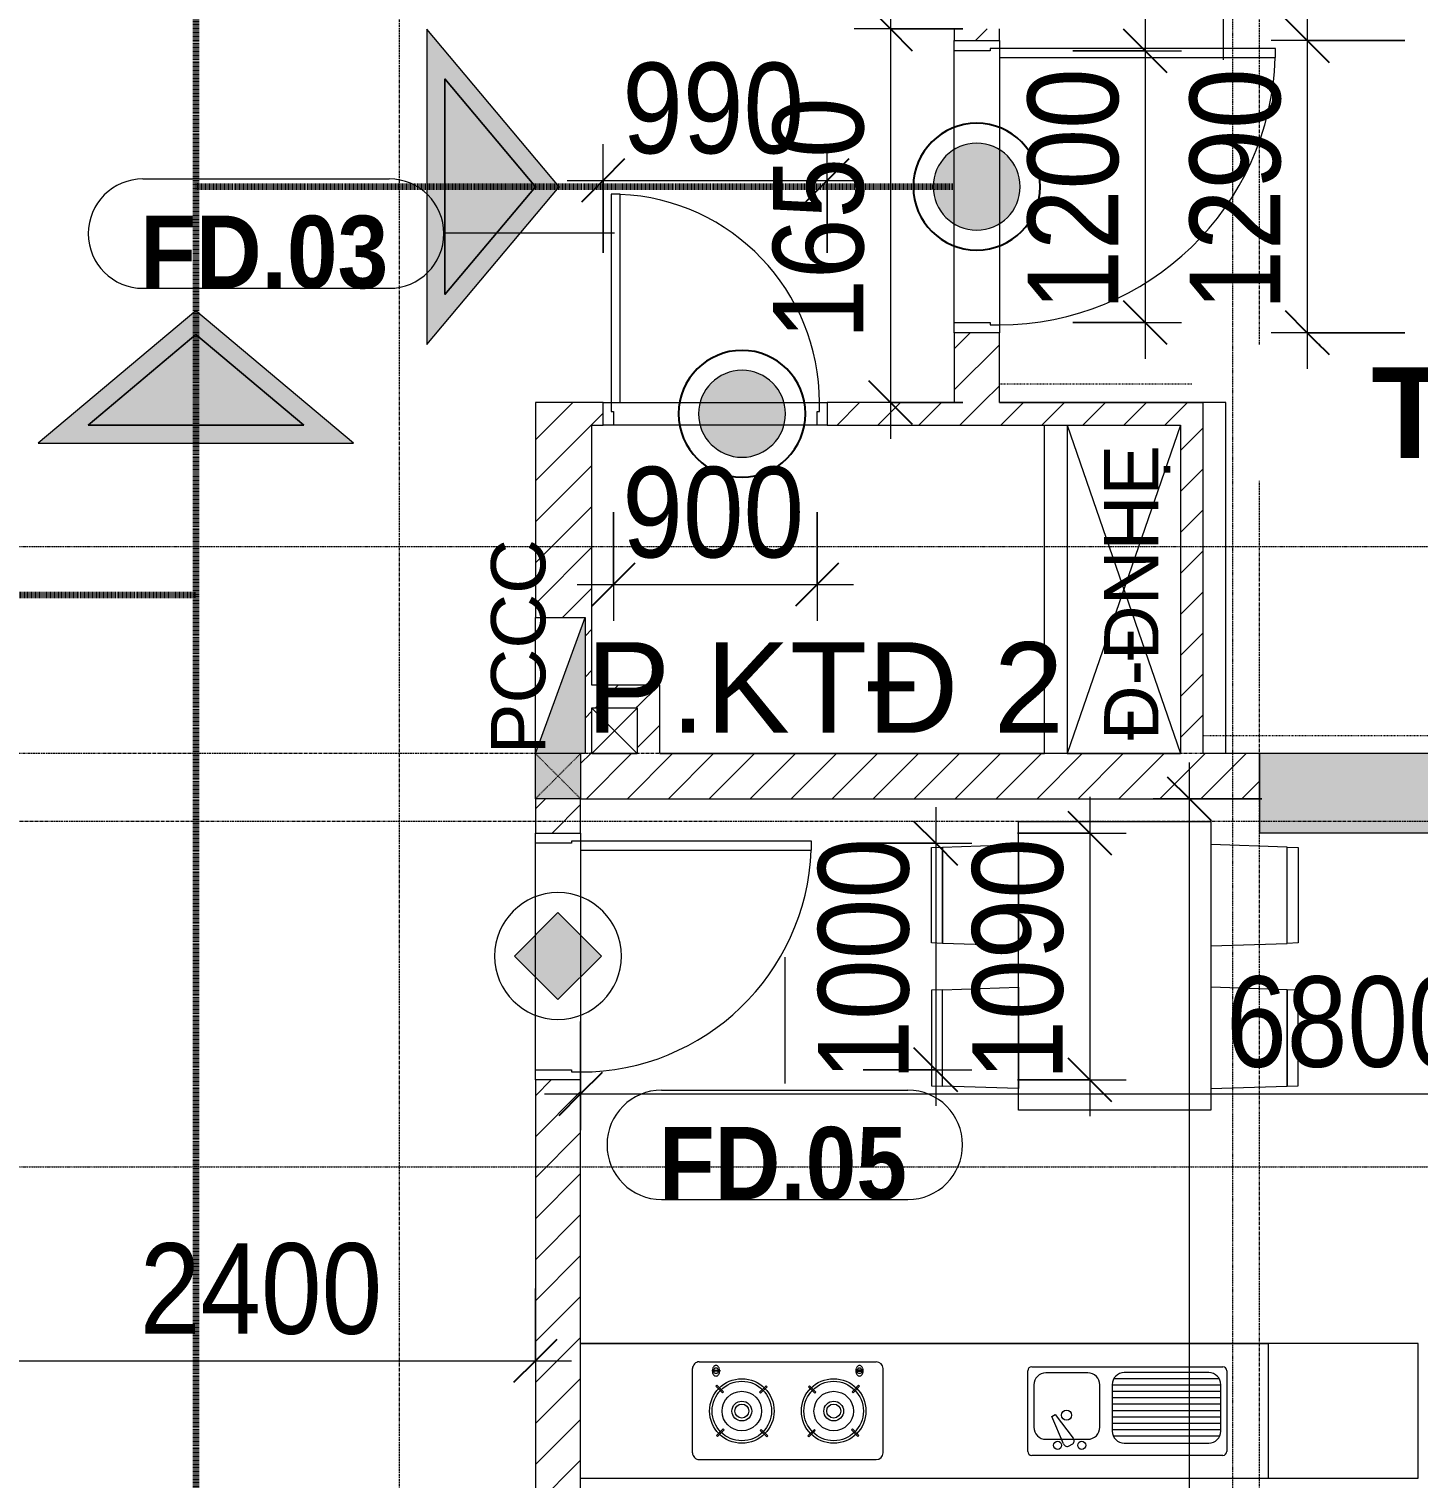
# Model space of a CAD drawing. Header units: millimetres. Extents: x 1591 to 240306, y -15958 to 82755.
# Drawn here: x 127616 to 133754, y 30637 to 37037 of the extents above; entities that cross this region are included whole.
import ezdxf

# ---------------------------------------------------------------- set-up
doc = ezdxf.new("R2010")
doc.units = ezdxf.units.MM
for name, pattern in [('1 NÉT CALL OUT', [6, 3, -3]), ('Dash', [6, 3, -3]), ('Dash 1_8_', [6.35, 3.175, -3.175]), ('Dash Dot 3_16_', [7.9375, 4.7625, -1.5875, 0, -1.5875]), ('Grid Line', [22.225, 12.7, -3.175, 3.175, -3.175])]:
    doc.linetypes.add(name, pattern=pattern)
for name, color, linetype, lineweight in [('0-1', 7, 'Continuous', 5), ('0-2', 250, 'Continuous', 9), ('A-ANNO-DIMS', 211, 'Continuous', 9), ('A-ANNO-DIMS-160', 211, 'Continuous', 9), ('A-ANNO-NOTE', 131, 'Continuous', 9), ('A-ANNO-NOTE-1', 131, 'Continuous', 25), ('A-AREA', 32, 'Dash 1_8_', 9), ('A-AREA-IDEN', 2, 'Continuous', 9), ('A-DETL-1', 90, '1 NÉT CALL OUT', 100), ('A-DETL-GENF', 92, 'Continuous', 9), ('A-DETL-GENF-2', 1, 'Continuous', 9), ('A-DOOR-3', 1, 'Continuous', 9), ('A-DOOR-FRAM-1', 1, 'Continuous', 9), ('A-DOOR-IDEN', 31, 'Continuous', 9), ('A-FLOR', 192, 'Continuous', 9), ('A-FLOR-1', 250, 'Continuous', 9), ('A-FLOR-2', 9, 'Continuous', 9), ('A-WALL', 113, 'Continuous', 9), ('A-WALL-3', 113, 'Continuous', 18), ('A-WALL-PATT-2', 111, 'Continuous', 9), ('E-FIRE', 2, 'Continuous', 9), ('G-ANNO-SYMB-1', 111, 'Dash Dot 3_16_', 18), ('G-ANNO-TEXT-1', 7, 'Continuous', 9), ('I-FURN', 30, 'Continuous', 9), ('I-FURN-1', 254, 'Continuous', 9), ('S-COLS', 52, 'Continuous', 9), ('S-COLS-1', 52, 'Continuous', 5), ('S-COLS-2', 7, 'Continuous', 18), ('S-COLS-5', 52, 'Continuous', 18), ('S-COLS-HDLN', 52, 'Dash', 9), ('S-GRID-1', 1, 'Grid Line', 9)]:
    doc.layers.add(name, color=color, linetype=linetype, lineweight=lineweight)
doc.styles.add('Arial_6', font='arial_0.ttf', dxfattribs={"height": 400})
doc.styles.add('Arial_8', font='arial_0.ttf', dxfattribs={"height": 240})
doc.styles.add('Arial_B_2', font='arialbd_0.ttf', dxfattribs={"height": 400})
doc.styles.add('Arial_B_3', font='arialbd_0.ttf', dxfattribs={"width": 0.9, "height": 320})
doc.styles.add('UTM Avo', font='UTM Avo.ttf', dxfattribs={"width": 0.9, "height": 400})
doc.dimstyles.new('1_Dim_chi_tiet_2_5', dxfattribs={"dimscale": 304.8, "dimtxt": 399.720379, "dimasz": 0.629921, "dimexe": 0.524934, "dimexo": 0.0625, "dimgap": 0.052493, "dimtad": 1, "dimdec": 0, "dimrnd": 5, "dimzin": 0, "dimdsep": 46, "dimtxsty": 'UTM Avo', "dimblk1": 'OBLIQUE', "dimblk2": 'OBLIQUE', "dimsah": 1, "dimcen": 0.09, "dimdle": 0.524934, "dimazin": 0, "dimtfac": 1, "dimtdec": 4, "dimtix": 1, "dimtmove": 0, "dimatfit": 3, "dimfxl": 1.049869, "dimfxlon": 1, "dimtvp": 1, "dimtolj": 1, "dimtzin": 0, "dimarcsym": 2})
doc.dimstyles.new('1_Dim_chi_tiet_2_5_1', dxfattribs={"dimscale": 304.8, "dimtxt": 399.720379, "dimasz": 0.629921, "dimexe": 0.524934, "dimexo": 0.0625, "dimgap": 0.052493, "dimtad": 1, "dimdec": 0, "dimrnd": 5, "dimzin": 0, "dimdsep": 46, "dimtxsty": 'UTM Avo', "dimblk1": 'OBLIQUE', "dimblk2": 'OBLIQUE', "dimsah": 1, "dimcen": 0.09, "dimdle": 0.524934, "dimazin": 0, "dimtfac": 1, "dimtdec": 4, "dimtix": 1, "dimtmove": 0, "dimatfit": 3, "dimfxl": 1.049869, "dimfxlon": 1, "dimtvp": 1, "dimtolj": 1, "dimtzin": 0, "dimarcsym": 2})
pattern_1 = [(45, (11001.35, 0), (-90.50967, 90.50967), [])]

# ---------------------------------------------------------------- blocks, each defined once
blk = doc.blocks.new('NCV_TKTC_KET CAU_rvt-1-TKCS_MB TẦNG 3-4')
at = {"layer": 'S-COLS-1'}
blk.add_hatch(color=256, dxfattribs=at).paths.add_polyline_path([(123352.6, 33486.9), (123352.6, 33836.9), (122052.6, 33836.9), (122052.6, 33486.9), (122207.7, 33486.9)])
at = {"layer": 'A-FLOR-1'}
for p, q in [((120902.6, 35387.4), (121802.6, 35387.4)), ((121902.6, 35387.4), (120902.6, 35387.4)), ((121902.6, 33836.9), (121902.6, 35387.4)), ((121702.6, 33837.4), (121202.6, 33837.4))]:
    blk.add_line(p, q, dxfattribs=at)
at = {"layer": 'S-COLS-2'}
for p, q in [((123352.6, 33836.9), (122052.6, 33836.9)), ((122052.6, 33836.9), (122052.6, 33486.9)), ((122052.6, 33486.9), (123352.6, 33486.9))]:
    blk.add_line(p, q, dxfattribs=at)
blk = doc.blocks.new('HE BEP A1 - HE BEP A 2-V194-TKCS_MB TẦNG 3-4')
at = {"layer": 'I-FURN'}
for p, q in [((0, 594.4), (0, 0)), ((662.4, 0), (662.4, 594.4)), ((662.4, 0), (662.4, 594.4)), ((3175.6, 513.2), (2394, 513.2)), ((844.9, 120.7), (844.9, 476.9)), ((862.4, 494.4), (1706.9, 494.4)), ((1541.1, 452.3), (1528.6, 445.1)), ((1724.4, 476.9), (1724.4, 120.7)), ((2364, 483.2), (2364, 111.2)), ((3205.6, 483.2), (3205.6, 111.2)), ((871.5, 386.8), (871.5, 182.3)), ((876.4, 408.9), (1346.8, 408.9)), ((1298.3, 440.1), (924.9, 440.1)), ((1351.6, 182.3), (1351.6, 386.8)), ((1644.4, 423.2), (1459, 423.2)), ((1602.7, 313.4), (1523.8, 418.4)), ((1566.6, 443.1), (1618.1, 322.3)), ((2474.5, 410.3), (2470.1, 405.9)), ((2470.1, 405.9), (2499.2, 376.7)), ((2503.6, 381.1), (2474.5, 410.3)), ((2692.1, 413), (2663, 383.9)), ((2667.3, 379.5), (2696.5, 408.6)), ((2696.5, 408.6), (2692.1, 413)), ((2873.2, 408.6), (2877.5, 413)), ((2902.3, 379.5), (2873.2, 408.6)), ((2877.5, 413), (2906.7, 383.9)), ((3066, 381.1), (3095.1, 410.3)), ((3099.5, 405.9), (3070.4, 376.7)), ((3095.1, 410.3), (3099.5, 405.9)), ((871.5, 380.9), (1351.6, 380.9)), ((871.5, 352.9), (1351.6, 352.9)), ((871.5, 324.9), (1351.6, 324.9)), ((1405.6, 369.9), (1405.6, 183.2)), ((1618.1, 322.3), (1602.7, 313.4)), ((1697.8, 183.2), (1697.8, 369.9)), ((2499.2, 376.7), (2503.6, 381.1)), ((2663, 383.9), (2667.3, 379.5)), ((2906.7, 383.9), (2902.3, 379.5)), ((3070.4, 376.7), (3066, 381.1)), ((871.5, 296.9), (1351.6, 296.9)), ((871.5, 268.9), (1351.6, 268.9)), ((871.5, 240.9), (1351.6, 240.9)), ((871.5, 212.9), (1351.6, 212.9)), ((2467.4, 188.3), (2496.5, 217.4)), ((2500.9, 213), (2471.8, 183.9)), ((2496.5, 217.4), (2500.9, 213)), ((2660.2, 215.8), (2664.6, 220.2)), ((2689.3, 186.7), (2660.2, 215.8)), ((2664.6, 220.2), (2693.7, 191.1)), ((2905, 220.2), (2875.9, 191.1)), ((2880.3, 186.7), (2909.4, 215.8)), ((2909.4, 215.8), (2905, 220.2)), ((3073.1, 217.4), (3068.7, 213)), ((3068.7, 213), (3097.9, 183.9)), ((3102.3, 188.3), (3073.1, 217.4)), ((871.5, 184.9), (1351.6, 184.9)), ((877.9, 156.9), (1345.2, 156.9)), ((924.9, 128.9), (1298.3, 128.9)), ((1459, 129.9), (1644.4, 129.9)), ((2471.8, 183.9), (2467.4, 188.3)), ((2693.7, 191.1), (2689.3, 186.7)), ((2875.9, 191.1), (2880.3, 186.7)), ((3097.9, 183.9), (3102.3, 188.3)), ((1706.9, 103.2), (862.4, 103.2)), ((3175.6, 81.2), (2394, 81.2)), ((2451.6, 122.3), (2451.6, 118.3)), ((2484.1, 122.3), (2451.6, 122.3)), ((2451.6, 118.3), (2484.1, 118.3)), ((2484.1, 118.3), (2484.1, 122.3)), ((3085.5, 118.3), (3085.5, 122.3)), ((3085.5, 122.3), (3118, 122.3)), ((3118, 118.3), (3085.5, 118.3)), ((3118, 122.3), (3118, 118.3)), ((0, 0), (662.4, 0)), ((3699.9, 0), (662.4, 0))]:
    blk.add_line(p, q, dxfattribs=at)
for centre, radius in [((1485.9, 449.9), 17.8), ((1592.6, 449.9), 17.8), ((2581.9, 298.5), 142.6), ((2581.9, 298.5), 131.3), ((2581.9, 298.5), 87.2), ((2987.7, 298.5), 142.6), ((2987.7, 298.5), 131.3), ((2987.7, 298.5), 87.2), ((1552.8, 316.6), 22.2), ((2581.9, 298.5), 43.6), ((2581.9, 298.5), 30.9), ((2987.7, 298.5), 43.6), ((2987.7, 298.5), 30.9)]:
    blk.add_circle(centre, radius, dxfattribs=at)
for centre, radius, start, end in [((2394, 483.2), 30, 90, 180), ((3175.6, 483.2), 30, 360, 90), ((862.4, 476.9), 17.5, 90, 180), ((1549.9, 436.9), 17.8, 20.53791, 119.9521), ((1706.9, 476.9), 17.5, 0, 90), ((924.9, 386.8), 53.3, 90, 180), ((1298.3, 386.8), 53.3, 360, 90), ((1459, 369.9), 53.3, 90, 180), ((1537.5, 429.7), 17.8, 119.9521, 219.46175), ((1644.4, 369.9), 53.3, 360, 90), ((924.9, 182.3), 53.3, 180, 270), ((1298.3, 182.3), 53.3, 270, 360), ((1459, 183.2), 53.3, 180, 270), ((1644.4, 183.2), 53.3, 270, 360), ((2485.1, 120.7), 33.5, 163.94189, 180), ((2476.6, 123.1), 24.7, 145.20397, 163.94189), ((2467.8, 120.3), 11.6, 9.9102, 170.0898), ((2471.3, 126.9), 18.1, 120.79762, 145.20397), ((2467.9, 132.6), 11.5, 90, 120.79762), ((2467.9, 132.6), 11.5, 59.20238, 90), ((2464.5, 126.9), 18.1, 34.79603, 59.20238), ((2459.1, 123.1), 24.7, 16.05811, 34.79603), ((2450.6, 120.7), 33.5, 0, 16.05811), ((3119, 120.7), 33.5, 163.94189, 180), ((3110.5, 123.1), 24.7, 145.20397, 163.94189), ((3105.2, 126.9), 18.1, 120.79762, 145.20397), ((3101.8, 120.3), 11.6, 9.9102, 170.0898), ((3101.8, 132.6), 11.5, 90, 120.79762), ((3101.8, 132.6), 11.5, 59.20238, 90), ((3098.4, 126.9), 18.1, 34.79603, 59.20238), ((3093, 123.1), 24.7, 16.05811, 34.79603), ((3084.5, 120.7), 33.5, 0, 16.05811), ((862.4, 120.7), 17.5, 180, 270), ((1706.9, 120.7), 17.5, 270, 360), ((2394, 111.2), 30, 180, 270), ((2485.1, 120.7), 33.5, 180, 196.05811), ((2476.6, 118.2), 24.7, 196.05811, 214.79603), ((2467.8, 120.3), 11.6, 189.71775, 350.28225), ((2471.3, 114.5), 18.1, 214.79603, 239.20238), ((2467.9, 108.8), 11.5, 239.20238, 270), ((2467.9, 108.8), 11.5, 270, 300.79762), ((2464.5, 114.5), 18.1, 300.79762, 325.20397), ((2459.1, 118.2), 24.7, 325.20397, 343.94189), ((2450.6, 120.7), 33.5, 343.94189, 0), ((3119, 120.7), 33.5, 180, 196.05811), ((3110.5, 118.2), 24.7, 196.05811, 214.79603), ((3105.2, 114.5), 18.1, 214.79603, 239.20238), ((3101.8, 120.3), 11.6, 189.71775, 350.28225), ((3101.8, 108.8), 11.5, 239.20238, 270), ((3101.8, 108.8), 11.5, 270, 300.79762), ((3098.4, 114.5), 18.1, 300.79762, 325.20397), ((3093, 118.2), 24.7, 325.20397, 343.94189), ((3084.5, 120.7), 33.5, 343.94189, 0), ((3175.6, 111.2), 30, 270, 0)]:
    blk.add_arc(centre, radius, start, end, dxfattribs=at)
at = {"layer": 'I-FURN-1'}
for p, q in [((0, 594.4), (0, 0)), ((0, 0), (3699.9, 0))]:
    blk.add_line(p, q, dxfattribs=at)
blk = doc.blocks.new('RES_BAN AN 1 - RES_BAN AN 1-885813-TKCS_MB TẦNG 3-4')
at = {"layer": 'I-FURN-1'}
for p, q in [((-425, 1275), (425, 1275)), ((-425, 0), (-425, 1275)), ((425, 1275), (425, 0)), ((-761.9, 1168.8), (-809.6, 1167.2)), ((-809.6, 1167.2), (-809.6, 745.3)), ((-425, 1180), (-761.9, 1168.8)), ((-761.9, 1168.8), (-761.9, 743.8)), ((-761.9, 743.8), (-761.9, 1168.8)), ((-425, 732.5), (-425, 1180)), ((425, 1180), (761.9, 1168.8)), ((425, 732.5), (425, 1180)), ((761.9, 1168.8), (761.9, 743.8)), ((761.9, 1168.8), (761.9, 743.8)), ((809.6, 1167.2), (761.9, 1168.8)), ((809.6, 745.3), (809.6, 1167.2)), ((-809.6, 745.3), (-761.9, 743.8)), ((-761.9, 743.8), (-425, 732.5)), ((761.9, 743.8), (425, 732.5)), ((761.9, 743.8), (809.6, 745.3)), ((-809.6, 536.9), (-761.9, 538.5)), ((-809.6, 115.1), (-809.6, 536.9)), ((-425, 549.7), (-761.9, 538.5)), ((-761.9, 538.5), (-761.9, 113.5)), ((-761.9, 538.5), (-761.9, 113.5)), ((-425, 102.3), (-425, 549.7)), ((425, 549.7), (761.9, 538.5)), ((425, 102.3), (425, 549.7)), ((761.9, 538.5), (761.9, 113.5)), ((761.9, 538.5), (809.6, 536.9)), ((761.9, 113.5), (761.9, 538.5)), ((809.6, 536.9), (809.6, 115.1)), ((-761.9, 113.5), (-809.6, 115.1)), ((-761.9, 113.5), (-425, 102.3)), ((761.9, 113.5), (425, 102.3)), ((809.6, 115.1), (761.9, 113.5)), ((425, 0), (-425, 0))]:
    blk.add_line(p, q, dxfattribs=at)
blk = doc.blocks.new('NCV_TKTC_TANG 3 - 4_rvt-2-TKCS_MB TẦNG 3-4')
at = {"layer": 'A-FLOR-2'}
for p, q in [((119052.6, 33450.3), (119052.6, 32430.3)), ((119052.6, 30636.9), (120852.6, 30636.9)), ((120852.6, 30636.9), (120952.6, 30636.9)), ((120952.6, 30636.9), (122752.5, 30636.9))]:
    blk.add_line(p, q, dxfattribs=at)
at = {"layer": 'I-FURN-1', "rotation": 180}
for name, p in [('RES_BAN AN 1 - RES_BAN AN 1-885813-TKCS_MB TẦNG 3-4', (121412.6, 33536.9)), ('HE BEP A1 - HE BEP A 2-V194-TKCS_MB TẦNG 3-4', (122752.5, 31231.3))]:
    blk.add_blockref(name, p, dxfattribs=at)
blk = doc.blocks.new('FD_01 - FD_01-1200x2200mm-1787918-TKCS_MB TẦNG 3-4')
at = {"layer": 'A-DETL-GENF-2'}
for p, q in [((610, -100), (570, -100)), ((570, -100), (570, -1320)), ((610, -1320), (610, -100)), ((570, -1320), (610, -1320))]:
    blk.add_line(p, q, dxfattribs=at)
blk.add_arc((610, -100), 1220, 180, 268.12111, dxfattribs=at)
at = {"layer": 'A-DOOR-FRAM-1'}
for p, q in [((-645, 100), (-600, 100)), ((-645, -100), (-645, 100)), ((-600, 100), (-600, -60)), ((600, 100), (645, 100)), ((600, -60), (600, 100)), ((645, 100), (645, -100)), ((-600, -60), (-610, -60)), ((-610, -60), (-610, -100)), ((610, -60), (600, -60)), ((610, -100), (610, -60)), ((-610, -100), (-645, -100)), ((645, -100), (610, -100))]:
    blk.add_line(p, q, dxfattribs=at)
blk = doc.blocks.new('FD_02 - FD_03 - FD_03-KY THUAT-900x2200mm-801877-TKCS_MB TẦNG 3-4')
at = {"layer": 'A-DETL-GENF-2'}
for p, q in [((460, -50), (420, -50)), ((420, -50), (420, -970)), ((460, -970), (460, -50)), ((420, -970), (460, -970))]:
    blk.add_line(p, q, dxfattribs=at)
blk.add_arc((460, -50), 920, 180, 267.50809, dxfattribs=at)
at = {"layer": 'A-DOOR-FRAM-1'}
for p, q in [((-495, 50), (-450, 50)), ((-495, -50), (-495, 50)), ((-450, 50), (-450, -10)), ((450, 50), (495, 50)), ((450, -10), (450, 50)), ((495, 50), (495, -50)), ((-460, -50), (-495, -50)), ((-450, -10), (-460, -10)), ((-460, -10), (-460, -50)), ((460, -10), (450, -10)), ((460, -50), (460, -10)), ((495, -50), (460, -50))]:
    blk.add_line(p, q, dxfattribs=at)
blk = doc.blocks.new('G1_SOF - BO TRU - 200x200-V30-TKCS_MB TẦNG 3-4')
at = {"layer": 'S-COLS'}
blk.add_hatch(color=256, dxfattribs=at).paths.add_polyline_path([(100, 100), (-100, 100), (-100, -100), (100, -100)])
at = {"layer": 'S-COLS-5'}
for p, q in [((-100, 100), (100, 100)), ((-100, -100), (-100, 100)), ((100, 100), (100, -100))]:
    blk.add_line(p, q, dxfattribs=at)
at = {"layer": 'S-COLS-HDLN'}
for p, q in [((100, -100), (-100, 100)), ((-100, -100), (100, 100))]:
    blk.add_line(p, q, dxfattribs=at)
blk = doc.blocks.new('FD_05 - FD_05-1000x2200mm-835433-TKCS_MB TẦNG 3-4')
at = {"layer": 'A-DETL-GENF-2'}
for p, q in [((510, -100), (470, -100)), ((470, -100), (470, -1120)), ((510, -1120), (510, -100)), ((470, -1120), (510, -1120))]:
    blk.add_line(p, q, dxfattribs=at)
blk.add_arc((510, -100), 1020, 180, 267.75253, dxfattribs=at)
at = {"layer": 'A-DOOR-FRAM-1'}
for p, q in [((-545, 100), (-500, 100)), ((-545, -100), (-545, 100)), ((-500, 100), (-500, -60)), ((500, 100), (545, 100)), ((500, -60), (500, 100)), ((545, 100), (545, -100)), ((-500, -60), (-510, -60)), ((-510, -60), (-510, -100)), ((510, -60), (500, -60)), ((510, -100), (510, -60)), ((-510, -100), (-545, -100)), ((545, -100), (510, -100))]:
    blk.add_line(p, q, dxfattribs=at)
blk = doc.blocks.new('40_HY_FIX_FS-FH_FHR_R19_Scale 1_300 - FH _ FHR-4771138-TKCS_MB TẦNG 3-4')
at = {"layer": 'E-FIRE'}
blk.add_hatch(color=256, dxfattribs=at).paths.add_polyline_path([(300, -120), (300, 100), (-300, 100), (-57.4, 11.1)])
at = {"layer": 'A-DETL-GENF'}
for p, q in [((-300, 100), (300, 100)), ((300, -120), (-300, 100)), ((-300, 100), (300, 100)), ((-300, -120), (-300, 100)), ((300, 100), (300, -120)), ((300, 100), (300, -120)), ((300, -120), (-300, -120))]:
    blk.add_line(p, q, dxfattribs=at)
blk = doc.blocks.new('DIMBLOCK23-TKCS_MB TẦNG 3-4')
at = {"layer": 'A-ANNO-DIMS-160'}
for p, q in [((131422.9, 37196.9), (131422.9, 35227.3)), ((131742.9, 37036.9), (131262.9, 37036.9)), ((131422.9, 37036.9), (131742.9, 37036.9)), ((131742.9, 35387.3), (131262.9, 35387.3)), ((131422.9, 35387.3), (131742.9, 35387.3))]:
    blk.add_line(p, q, dxfattribs=at)
at = {"layer": 'A-ANNO-DIMS-160', "lineweight": 25}
for p, q in [((131422.9, 37036.9), (131326.9, 37132.9)), ((131422.9, 37036.9), (131518.9, 36940.9)), ((131422.9, 35387.3), (131326.9, 35483.3)), ((131422.9, 35387.3), (131518.9, 35291.3))]:
    blk.add_line(p, q, dxfattribs=at)
at = {"layer": 'A-ANNO-DIMS-160', "color": 0, "insert": (130903.2, 35664.4), "char_height": 400, "width": 1314.636, "attachment_point": 1, "rotation": 90, "line_spacing_factor": 1.110334, "style": 'UTM Avo'}
blk.add_mtext('1650', dxfattribs=at)
blk = doc.blocks.new('_Oblique')
at = {"color": 0, "linetype": 'ByBlock', "lineweight": -2}
blk.add_line((-0.5, -0.5), (0.5, 0.5), dxfattribs=at)
blk = doc.blocks.new('DIMBLOCK98-TKCS_MB TẦNG 3-4')
at = {"layer": 'A-ANNO-DIMS-160'}
for p, q in [((130153.9, 36048.3), (130153.9, 36528.3)), ((131143.9, 36048.3), (131143.9, 36528.3)), ((129993.9, 36368.3), (131303.9, 36368.3)), ((130153.9, 36368.3), (130153.9, 36048.3)), ((131143.9, 36368.3), (131143.9, 36048.3))]:
    blk.add_line(p, q, dxfattribs=at)
at = {"layer": 'A-ANNO-DIMS-160', "lineweight": 25}
for p, q in [((130153.9, 36368.3), (130249.9, 36464.3)), ((131143.9, 36368.3), (131239.9, 36464.3)), ((130153.9, 36368.3), (130057.9, 36272.3)), ((131143.9, 36368.3), (131047.9, 36272.3))]:
    blk.add_line(p, q, dxfattribs=at)
at = {"layer": 'A-ANNO-DIMS-160', "color": 0, "insert": (130238.1, 36887.9), "char_height": 400, "width": 985.977, "attachment_point": 1, "line_spacing_factor": 1.110334, "style": 'UTM Avo'}
blk.add_mtext('990', dxfattribs=at)
blk = doc.blocks.new('DIMBLOCK99-TKCS_MB TẦNG 3-4')
at = {"layer": 'A-ANNO-DIMS-160'}
for p, q in [((133264.7, 37145.3), (133264.7, 35535.3)), ((133695.8, 36985.3), (133104.7, 36985.3)), ((133264.7, 36985.3), (133695.8, 36985.3)), ((133695.8, 35695.3), (133104.7, 35695.3)), ((133264.7, 35695.3), (133695.8, 35695.3))]:
    blk.add_line(p, q, dxfattribs=at)
at = {"layer": 'A-ANNO-DIMS-160', "lineweight": 25}
for p, q in [((133264.7, 36985.3), (133168.7, 37081.3)), ((133264.7, 36985.3), (133360.7, 36889.3)), ((133264.7, 35695.3), (133168.7, 35791.3)), ((133264.7, 35695.3), (133360.7, 35599.3))]:
    blk.add_line(p, q, dxfattribs=at)
at = {"layer": 'A-ANNO-DIMS-160', "color": 0, "insert": (132745.1, 35792.5), "char_height": 400, "width": 1314.636, "attachment_point": 1, "rotation": 90, "line_spacing_factor": 1.110334, "style": 'UTM Avo'}
blk.add_mtext('1290', dxfattribs=at)
blk = doc.blocks.new('DIMBLOCK147-TKCS_MB TẦNG 3-4')
at = {"layer": 'A-ANNO-DIMS-160'}
for p, q in [((132548.6, 37100.3), (132548.6, 35580.3)), ((132228.6, 36940.3), (132708.6, 36940.3)), ((132548.6, 36940.3), (132228.6, 36940.3)), ((132228.6, 35740.3), (132708.6, 35740.3)), ((132548.6, 35740.3), (132228.6, 35740.3))]:
    blk.add_line(p, q, dxfattribs=at)
at = {"layer": 'A-ANNO-DIMS-160', "lineweight": 25}
for p, q in [((132548.6, 36940.3), (132452.6, 37036.3)), ((132548.6, 36940.3), (132644.6, 36844.3)), ((132548.6, 35740.3), (132452.6, 35836.3)), ((132548.6, 35740.3), (132644.6, 35644.3))]:
    blk.add_line(p, q, dxfattribs=at)
at = {"layer": 'A-ANNO-DIMS-160', "color": 0, "insert": (132029, 35792.5), "char_height": 400, "width": 1314.636, "attachment_point": 1, "rotation": 90, "line_spacing_factor": 1.110334, "style": 'UTM Avo'}
blk.add_mtext('1200', dxfattribs=at)
blk = doc.blocks.new('HDNDCT_GHI CHÚ CỬA CHỐNG CHÁY EI30 - HDNDCT_GHI CHÚ CỬA CHỐNG CHÁY EI30-2461928-TKCS_MB TẦNG 3-4')
at = {"layer": 'A-ANNO-NOTE'}
blk.add_hatch(color=256, dxfattribs=at).paths.add_polyline_path([(-1.2, 0), (0, 1.2), (1.2, 0), (0, -1.2)])
for p, q in [((0, 1.2), (-1.2, 0)), ((1.2, 0), (0, 1.2)), ((-1.2, 0), (0, -1.2)), ((0, -1.2), (1.2, 0))]:
    blk.add_line(p, q, dxfattribs=at)
for start, end in [(360, 180), (180, 360)]:
    blk.add_arc((0, 0), 1.75, start, end, dxfattribs=at)
blk = doc.blocks.new('HDNDCT_GHI CHÚ CỬA CHỐNG CHÁY EI60 - HDNDCT_GHI CHÚ CỬA CHỐNG CHÁY EI60-1614697-TKCS_MB TẦNG 3-4')
at = {"layer": 'A-ANNO-NOTE'}
h = blk.add_hatch(color=256, dxfattribs=at)
edge = h.paths.add_edge_path()
edge.add_arc((0, 0), 1.2, 0, 180)
edge.add_arc((0, 0), 1.2, 180, 360)
for radius, start, end in [(1.75, 360, 180), (1.2, 360, 180), (1.2, 180, 360)]:
    blk.add_arc((0, 0), radius, start, end, dxfattribs=at)
at = {"layer": 'A-ANNO-NOTE-1'}
for start, end in [(360, 180), (180, 360)]:
    blk.add_arc((0, 0), 1.75, start, end, dxfattribs=at)
blk = doc.blocks.new('HDNDCT_MŨI TÊN THOÁT HIỂM - HDNDCT_MŨI TÊN THOÁT HIỂM-1614704-TKCS_MB TẦNG 3-4')
at = {"layer": 'A-ANNO-NOTE'}
h = blk.add_hatch(color=256, dxfattribs=at)
h.paths.add_polyline_path([(-3.153, 0), (0.5, 4.353), (0.5, -4.353)])
h.paths.add_polyline_path([(-2.5, 0), (0, -2.979), (0, 2.979)])
blk.add_hatch(color=256, dxfattribs=at).paths.add_polyline_path([(0, 2.979), (0, -2.979), (-2.5, 0)])
for p, q in [((0.5, 4.353), (-3.153, 0)), ((0.5, -4.353), (0.5, 4.353)), ((-2.5, 0), (0, 2.979)), ((0, 2.979), (-2.5, 0)), ((0, 2.979), (0, -2.979)), ((0, -2.979), (0, 2.979)), ((-3.153, 0), (0.5, -4.353)), ((0, -2.979), (-2.5, 0)), ((-2.5, 0), (0, -2.979))]:
    blk.add_line(p, q, dxfattribs=at)
blk = doc.blocks.new('DIMBLOCK170-TKCS_MB TẦNG 3-4')
at = {"layer": 'A-ANNO-DIMS-160'}
for p, q in [((127453.9, 31474.4), (127453.9, 30994.4)), ((127453.9, 31154.4), (127453.9, 31474.4)), ((129853.9, 31474.4), (129853.9, 30994.4)), ((129853.9, 31154.4), (129853.9, 31474.4)), ((127293.9, 31154.4), (130013.9, 31154.4))]:
    blk.add_line(p, q, dxfattribs=at)
at = {"layer": 'A-ANNO-DIMS-160', "lineweight": 25}
for p, q in [((127453.9, 31154.4), (127549.9, 31250.4)), ((129853.9, 31154.4), (129949.9, 31250.4)), ((127453.9, 31154.4), (127357.9, 31058.4)), ((129853.9, 31154.4), (129757.9, 31058.4))]:
    blk.add_line(p, q, dxfattribs=at)
at = {"layer": 'A-ANNO-DIMS-160', "color": 0, "insert": (128106.1, 31674), "char_height": 400, "width": 1314.636, "attachment_point": 1, "line_spacing_factor": 1.110334, "style": 'UTM Avo'}
blk.add_mtext('2400', dxfattribs=at)
blk = doc.blocks.new('DIMBLOCK211-TKCS_MB TẦNG 3-4')
at = {"layer": 'A-ANNO-DIMS-160'}
for p, q in [((130153.9, 36048.3), (130153.9, 36528.3)), ((131143.9, 36048.3), (131143.9, 36528.3)), ((129993.9, 36368.3), (131303.9, 36368.3)), ((130153.9, 36368.3), (130153.9, 36048.3)), ((131143.9, 36368.3), (131143.9, 36048.3))]:
    blk.add_line(p, q, dxfattribs=at)
at = {"layer": 'A-ANNO-DIMS-160', "lineweight": 25}
for p, q in [((130153.9, 36368.3), (130249.9, 36464.3)), ((131143.9, 36368.3), (131239.9, 36464.3)), ((130153.9, 36368.3), (130057.9, 36272.3)), ((131143.9, 36368.3), (131047.9, 36272.3))]:
    blk.add_line(p, q, dxfattribs=at)
at = {"layer": 'A-ANNO-DIMS-160', "color": 0, "insert": (130238.1, 36887.9), "char_height": 400, "width": 985.977, "attachment_point": 1, "line_spacing_factor": 1.110334, "style": 'UTM Avo'}
blk.add_mtext('990', dxfattribs=at)
blk = doc.blocks.new('DIMBLOCK212-TKCS_MB TẦNG 3-4')
at = {"layer": 'A-ANNO-DIMS-160'}
for p, q in [((133264.7, 37145.3), (133264.7, 35535.3)), ((133695.8, 36985.3), (133104.7, 36985.3)), ((133264.7, 36985.3), (133695.8, 36985.3)), ((133695.8, 35695.3), (133104.7, 35695.3)), ((133264.7, 35695.3), (133695.8, 35695.3))]:
    blk.add_line(p, q, dxfattribs=at)
at = {"layer": 'A-ANNO-DIMS-160', "lineweight": 25}
for p, q in [((133264.7, 36985.3), (133168.7, 37081.3)), ((133264.7, 36985.3), (133360.7, 36889.3)), ((133264.7, 35695.3), (133168.7, 35791.3)), ((133264.7, 35695.3), (133360.7, 35599.3))]:
    blk.add_line(p, q, dxfattribs=at)
at = {"layer": 'A-ANNO-DIMS-160', "color": 0, "insert": (132745.1, 35792.5), "char_height": 400, "width": 1314.636, "attachment_point": 1, "rotation": 90, "line_spacing_factor": 1.110334, "style": 'UTM Avo'}
blk.add_mtext('1290', dxfattribs=at)
blk = doc.blocks.new('DIMBLOCK256-TKCS_MB TẦNG 3-4')
at = {"layer": 'A-ANNO-DIMS-160'}
for p, q in [((130198.9, 34903.4), (130198.9, 34423.4)), ((130198.9, 34583.4), (130198.9, 34903.4)), ((131098.9, 34903.4), (131098.9, 34423.4)), ((131098.9, 34583.4), (131098.9, 34903.4)), ((130038.9, 34583.4), (131258.9, 34583.4))]:
    blk.add_line(p, q, dxfattribs=at)
at = {"layer": 'A-ANNO-DIMS-160', "lineweight": 25}
for p, q in [((130198.9, 34583.4), (130294.9, 34679.4)), ((131098.9, 34583.4), (131194.9, 34679.4)), ((130198.9, 34583.4), (130102.9, 34487.4)), ((131098.9, 34583.4), (131002.9, 34487.4))]:
    blk.add_line(p, q, dxfattribs=at)
at = {"layer": 'A-ANNO-DIMS-160', "color": 0, "insert": (130238.1, 35103), "char_height": 400, "width": 985.977, "attachment_point": 1, "line_spacing_factor": 1.110334, "style": 'UTM Avo'}
blk.add_mtext('900', dxfattribs=at)
blk = doc.blocks.new('DIMBLOCK263-TKCS_MB TẦNG 3-4')
at = {"layer": 'A-ANNO-DIMS-160'}
for p, q in [((132548.6, 37100.3), (132548.6, 35580.3)), ((132228.6, 36940.3), (132708.6, 36940.3)), ((132548.6, 36940.3), (132228.6, 36940.3)), ((132228.6, 35740.3), (132708.6, 35740.3)), ((132548.6, 35740.3), (132228.6, 35740.3))]:
    blk.add_line(p, q, dxfattribs=at)
at = {"layer": 'A-ANNO-DIMS-160', "lineweight": 25}
for p, q in [((132548.6, 36940.3), (132452.6, 37036.3)), ((132548.6, 36940.3), (132644.6, 36844.3)), ((132548.6, 35740.3), (132452.6, 35836.3)), ((132548.6, 35740.3), (132644.6, 35644.3))]:
    blk.add_line(p, q, dxfattribs=at)
at = {"layer": 'A-ANNO-DIMS-160', "color": 0, "insert": (132029, 35792.5), "char_height": 400, "width": 1314.636, "attachment_point": 1, "rotation": 90, "line_spacing_factor": 1.110334, "style": 'UTM Avo'}
blk.add_mtext('1200', dxfattribs=at)
blk = doc.blocks.new('STN_Door Tag - STN_Door Tag-1788670-TKCS_MB TẦNG 3-4')
at = {"layer": 'A-DOOR-IDEN'}
for p, q in [((-3.37, 1.495), (3.431, 1.495)), ((-3.37, -1.524), (3.431, -1.524))]:
    blk.add_line(p, q, dxfattribs=at)
for centre, start, end in [((-3.37, -0.015), 90, 270), ((3.431, -0.015), 270, 90)]:
    blk.add_arc(centre, 1.509, start, end, dxfattribs=at)
blk = doc.blocks.new('DIMBLOCK304-TKCS_MB TẦNG 3-4')
at = {"layer": 'A-ANNO-DIMS-160'}
for p, q in [((132303.6, 33645.3), (132303.6, 32235.3)), ((131983.6, 33485.3), (132463.6, 33485.3)), ((132303.6, 33485.3), (131983.6, 33485.3)), ((131983.6, 32395.3), (132463.6, 32395.3)), ((132303.6, 32395.3), (131983.6, 32395.3))]:
    blk.add_line(p, q, dxfattribs=at)
at = {"layer": 'A-ANNO-DIMS-160', "lineweight": 25}
for p, q in [((132303.6, 33485.3), (132207.6, 33581.3)), ((132303.6, 33485.3), (132399.6, 33389.3)), ((132303.6, 32395.3), (132207.6, 32491.3)), ((132303.6, 32395.3), (132399.6, 32299.3))]:
    blk.add_line(p, q, dxfattribs=at)
at = {"layer": 'A-ANNO-DIMS-160', "color": 0, "insert": (131783.9, 32392.5), "char_height": 400, "width": 1314.636, "attachment_point": 1, "rotation": 90, "line_spacing_factor": 1.110334, "style": 'UTM Avo'}
blk.add_mtext('1090', dxfattribs=at)
blk = doc.blocks.new('DIMBLOCK305-TKCS_MB TẦNG 3-4')
at = {"layer": 'A-ANNO-DIMS-160'}
for p, q in [((131622.8, 33600.3), (131622.8, 32280.3)), ((131302.8, 33440.3), (131782.8, 33440.3)), ((131622.8, 33440.3), (131302.8, 33440.3)), ((131302.8, 32440.3), (131782.8, 32440.3)), ((131622.8, 32440.3), (131302.8, 32440.3))]:
    blk.add_line(p, q, dxfattribs=at)
at = {"layer": 'A-ANNO-DIMS-160', "lineweight": 25}
for p, q in [((131622.8, 33440.3), (131526.8, 33536.3)), ((131622.8, 33440.3), (131718.8, 33344.3)), ((131622.8, 32440.3), (131526.8, 32536.3)), ((131622.8, 32440.3), (131718.8, 32344.3))]:
    blk.add_line(p, q, dxfattribs=at)
at = {"layer": 'A-ANNO-DIMS-160', "color": 0, "insert": (131103.1, 32392.5), "char_height": 400, "width": 1314.636, "attachment_point": 1, "rotation": 90, "line_spacing_factor": 1.110334, "style": 'UTM Avo'}
blk.add_mtext('1000', dxfattribs=at)
blk = doc.blocks.new('DIMBLOCK359-TKCS_MB TẦNG 3-4')
at = {"layer": 'A-ANNO-DIMS-160'}
for p, q in [((132743.6, 25476.9), (132743.6, 33796.9)), ((133063.6, 33636.9), (132583.6, 33636.9)), ((132743.6, 33636.9), (133063.6, 33636.9)), ((133063.6, 25636.9), (132583.6, 25636.9)), ((132743.6, 25636.9), (133063.6, 25636.9))]:
    blk.add_line(p, q, dxfattribs=at)
at = {"layer": 'A-ANNO-DIMS-160', "lineweight": 25}
for p, q in [((132743.6, 33636.9), (132647.6, 33732.9)), ((132743.6, 33636.9), (132839.6, 33540.9)), ((132743.6, 25636.9), (132647.6, 25732.9)), ((132743.6, 25636.9), (132839.6, 25540.9))]:
    blk.add_line(p, q, dxfattribs=at)
at = {"layer": 'A-ANNO-DIMS-160', "color": 0, "insert": (132223.9, 29089.2), "char_height": 400, "width": 1314.636, "attachment_point": 1, "rotation": 90, "line_spacing_factor": 1.110334, "style": 'UTM Avo'}
blk.add_mtext('8000', dxfattribs=at)
blk = doc.blocks.new('DIMBLOCK360-TKCS_MB TẦNG 3-4')
at = {"layer": 'A-ANNO-DIMS-160'}
for p, q in [((130053.9, 32653.2), (130053.9, 32173.2)), ((130053.9, 32333.2), (130053.9, 32653.2)), ((136853.9, 32653.2), (136853.9, 32173.2)), ((136853.9, 32333.2), (136853.9, 32653.2)), ((129893.9, 32333.2), (137013.9, 32333.2))]:
    blk.add_line(p, q, dxfattribs=at)
at = {"layer": 'A-ANNO-DIMS-160', "lineweight": 25}
for p, q in [((130053.9, 32333.2), (130149.9, 32429.2)), ((136853.9, 32333.2), (136949.9, 32429.2)), ((130053.9, 32333.2), (129957.9, 32237.2)), ((136853.9, 32333.2), (136757.9, 32237.2))]:
    blk.add_line(p, q, dxfattribs=at)
at = {"layer": 'A-ANNO-DIMS-160', "color": 0, "insert": (132906.1, 32852.8), "char_height": 400, "width": 1314.636, "attachment_point": 1, "line_spacing_factor": 1.110334, "style": 'UTM Avo'}
blk.add_mtext('6800', dxfattribs=at)

msp = doc.modelspace()

# ---------------------------------------------------------------- hatches: boundary and pattern name
at = {"layer": 'A-WALL-PATT-2'}
h = msp.add_hatch(dxfattribs=at)
h.set_pattern_fill('FP_1', color=256, style=0, pattern_type=2)
h.set_pattern_definition(pattern_1)
h.paths.add_polyline_path([(131903.9, 35387.3), (131903.9, 35695.3), (131703.9, 35695.3), (131703.9, 35387.3)])
h.paths.add_polyline_path([(131703.9, 36985.3), (131903.9, 36985.3), (131903.9, 37036.9), (131703.9, 37036.9)])
h = msp.add_hatch(dxfattribs=at)
h.set_pattern_fill('FP_1', color=256, style=0, pattern_type=2)
h.set_pattern_definition(pattern_1)
h.paths.add_polyline_path([(129853.9, 35287.3), (130153.9, 35287.3), (130153.9, 35387.3), (129853.9, 35387.3)])
h.paths.add_polyline_path([(131143.9, 35287.3), (132703.9, 35287.3), (132703.9, 35387.3), (131143.9, 35387.3)])
h = msp.add_hatch(dxfattribs=at)
h.set_pattern_fill('FP_1', color=256, style=0, pattern_type=2)
h.set_pattern_definition(pattern_1)
h.paths.add_polyline_path([(132703.9, 33836.9), (132803.9, 33836.9), (132803.9, 35387.3), (132703.9, 35387.3), (132703.9, 34199.3)])
h = msp.add_hatch(dxfattribs=at)
h.set_pattern_fill('FP_1', color=256, style=0, pattern_type=2)
h.set_pattern_definition(pattern_1)
h.paths.add_polyline_path([(130073.9, 33836.9), (130103.9, 33836.9), (130103.9, 35287.3), (129853.9, 35287.3), (129853.9, 34436.9), (130073.9, 34436.9), (130073.9, 33998.4)])
h = msp.add_hatch(dxfattribs=at)
h.set_pattern_fill('FP_1', color=256, style=0, pattern_type=2)
h.set_pattern_definition(pattern_1)
h.paths.add_polyline_path([(130303.8, 34038.8), (130303.8, 34138.8), (130103.9, 34138.8), (130103.9, 34038.8)])
h = msp.add_hatch(dxfattribs=at)
h.set_pattern_fill('FP_1', color=256, style=0, pattern_type=2)
h.set_pattern_definition(pattern_1)
h.paths.add_polyline_path([(130403.8, 33836.9), (130403.8, 34138.8), (130303.8, 34138.8), (130303.8, 33836.9)])
h = msp.add_hatch(dxfattribs=at)
h.set_pattern_fill('FP_1', color=256, style=0, pattern_type=2)
h.set_pattern_definition(pattern_1)
h.paths.add_polyline_path([(133053.9, 33636.9), (133053.9, 33836.9), (130053.9, 33836.9), (130053.9, 33636.9), (131597, 33636.9)])
h = msp.add_hatch(dxfattribs=at)
h.set_pattern_fill('FP_1', color=256, style=0, pattern_type=2)
h.set_pattern_definition(pattern_1)
h.paths.add_polyline_path([(129985, 29586.9), (130053.9, 29586.9), (130053.9, 32395.3), (129853.9, 32395.3), (129853.9, 29586.9)])
h.paths.add_polyline_path([(130053.9, 33485.3), (130053.9, 33636.9), (129853.9, 33636.9), (129853.9, 33485.3), (129985, 33485.3)])

# ---------------------------------------------------------------- linework, layer by layer
at = {"layer": '0-2'}
for p, q in [((132203.9, 35287.3), (132703.9, 33837.3)), ((132703.9, 35287.3), (132203.9, 33837.3)), ((130103.9, 34037.2), (130303.8, 33837.3)), ((130303.8, 34037.2), (130103.9, 33837.3)), ((130103.9, 33837.3), (130303.8, 33837.3)), ((132203.9, 33837.3), (132703.9, 33837.3))]:
    msp.add_line(p, q, dxfattribs=at)
at = {"layer": 'A-AREA'}
for p, q in [((132753.9, 35468.8), (131903.9, 35468.8)), ((132803.9, 33916.8), (138053.9, 33916.8))]:
    msp.add_line(p, q, dxfattribs=at)
at = {"layer": 'A-DETL-1'}
for p, q in [((128353.9, 52256.9), (128353.9, 36340.3)), ((131703.9, 36340.3), (128353.9, 36340.3)), ((128353.9, 36340.3), (128353.9, 34537.4)), ((120023.9, 34537.4), (128353.9, 34537.4)), ((128353.9, 34537.4), (128353.9, 24736.9))]:
    msp.add_line(p, q, dxfattribs=at)
at = {"layer": 'A-DOOR-IDEN'}
for p, q in [((132894.5, 36899.9), (132894.5, 37497.6)), ((130203.9, 36134.6), (129449.7, 36134.6)), ((130956, 32938.1), (130956, 32379.8))]:
    msp.add_line(p, q, dxfattribs=at)
at = {"layer": 'A-FLOR'}
msp.add_line((130403.8, 33837.4), (132103.9, 33837.4), dxfattribs=at)
at = {"layer": 'A-WALL'}
for p, q in [((131703.9, 35740.3), (131703.9, 36940.3)), ((131903.9, 36950.3), (131903.9, 35730.3)), ((130188.9, 35387.3), (131108.9, 35387.3)), ((131098.9, 35287.3), (130198.9, 35287.3)), ((132103.9, 33836.9), (132103.9, 35287.3)), ((132203.9, 35287.3), (132203.9, 33836.9)), ((129853.9, 32440.3), (129853.9, 33440.3)), ((130053.9, 33450.3), (130053.9, 32430.3))]:
    msp.add_line(p, q, dxfattribs=at)
at = {"layer": 'A-WALL-3'}
for p, q in [((131703.9, 37036.9), (131703.9, 36985.3)), ((131903.9, 36985.3), (131903.9, 37036.9)), ((131703.9, 36985.3), (131903.9, 36985.3)), ((131703.9, 35695.3), (131703.9, 35387.3)), ((131903.9, 35695.3), (131703.9, 35695.3)), ((131903.9, 35387.3), (131903.9, 35695.3)), ((129853.9, 35387.3), (129853.9, 34436.9)), ((130153.9, 35387.3), (129853.9, 35387.3)), ((130153.9, 35287.3), (130153.9, 35387.3)), ((131703.9, 35387.3), (131143.9, 35387.3)), ((131143.9, 35387.3), (131143.9, 35287.3)), ((132803.9, 35387.3), (131903.9, 35387.3)), ((132803.9, 33836.9), (132803.9, 35387.3)), ((130103.9, 34138.8), (130103.9, 35287.3)), ((130103.9, 35287.3), (130153.9, 35287.3)), ((131143.9, 35287.3), (132703.9, 35287.3)), ((132703.9, 35287.3), (132703.9, 33836.9)), ((130403.8, 34138.8), (130103.9, 34138.8)), ((130403.8, 33836.9), (130403.8, 34138.8)), ((130103.9, 33836.9), (130103.9, 34038.8)), ((130103.9, 34038.8), (130303.8, 34038.8)), ((130303.8, 34038.8), (130303.8, 33836.9)), ((130303.8, 33836.9), (130103.9, 33836.9)), ((132703.9, 33836.9), (130403.8, 33836.9)), ((133053.9, 33836.9), (132803.9, 33836.9)), ((133053.9, 33636.9), (133053.9, 33836.9)), ((129853.9, 33636.9), (129853.9, 33485.3)), ((130053.9, 33636.9), (133053.9, 33636.9)), ((130053.9, 33485.3), (130053.9, 33636.9)), ((129853.9, 33485.3), (130053.9, 33485.3)), ((129853.9, 32395.3), (129853.9, 29586.9)), ((130053.9, 32395.3), (129853.9, 32395.3)), ((130053.9, 28736.9), (130053.9, 32395.3))]:
    msp.add_line(p, q, dxfattribs=at)
at = {"layer": 'G-ANNO-SYMB-1'}
for p, q in [((132933.9, 82373.8), (132933.9, 13547.9)), ((39749.2, 34751.5), (145928.2, 34751.5)), ((39749.2, 32011.5), (145928.2, 32011.5))]:
    msp.add_line(p, q, dxfattribs=at)
at = {"layer": 'S-GRID-1'}
for p, q in [((129253.9, 19175.3), (129253.9, 76690.4)), ((133053.9, 19175.3), (133053.9, 76690.4)), ((139245.7, 33836.9), (45492.6, 33836.9)), ((137213.7, 33536.9), (47524.6, 33536.9))]:
    msp.add_line(p, q, dxfattribs=at)

# ---------------------------------------------------------------- block references
at = {"layer": '0-1'}
for name in ['NCV_TKTC_KET CAU_rvt-1-TKCS_MB TẦNG 3-4', 'NCV_TKTC_TANG 3 - 4_rvt-2-TKCS_MB TẦNG 3-4']:
    msp.add_blockref(name, (11001.4, 0), dxfattribs=at)
at = {"layer": 'A-ANNO-NOTE', "xscale": 160, "yscale": 160, "zscale": 160}
for p, rotation in [((129453.9, 36340.3), 180), ((128353.9, 35287.3), 269.9999999999996)]:
    msp.add_blockref('HDNDCT_MŨI TÊN THOÁT HIỂM - HDNDCT_MŨI TÊN THOÁT HIỂM-1614704-TKCS_MB TẦNG 3-4', p, dxfattribs=dict(at, rotation=rotation))
for name, p in [('HDNDCT_GHI CHÚ CỬA CHỐNG CHÁY EI60 - HDNDCT_GHI CHÚ CỬA CHỐNG CHÁY EI60-1614697-TKCS_MB TẦNG 3-4', (131803.9, 36340.3)), ('HDNDCT_GHI CHÚ CỬA CHỐNG CHÁY EI60 - HDNDCT_GHI CHÚ CỬA CHỐNG CHÁY EI60-1614697-TKCS_MB TẦNG 3-4', (130766.9, 35337.4)), ('HDNDCT_GHI CHÚ CỬA CHỐNG CHÁY EI30 - HDNDCT_GHI CHÚ CỬA CHỐNG CHÁY EI30-2461928-TKCS_MB TẦNG 3-4', (129953.8, 32942.4))]:
    msp.add_blockref(name, p, dxfattribs=at)
at = {"layer": 'A-DOOR-3'}
for name, p, rotation in [('FD_01 - FD_01-1200x2200mm-1787918-TKCS_MB TẦNG 3-4', (131803.9, 36340.3), 90), ('FD_02 - FD_03 - FD_03-KY THUAT-900x2200mm-801877-TKCS_MB TẦNG 3-4', (130648.9, 35337.3), 180), ('FD_05 - FD_05-1000x2200mm-835433-TKCS_MB TẦNG 3-4', (129953.9, 32940.3), 90.00000000000007)]:
    msp.add_blockref(name, p, dxfattribs=dict(at, rotation=rotation))
at = {"layer": 'A-DOOR-IDEN', "xscale": 159.9999999999999, "yscale": 159.9999999999999, "zscale": 159.9999999999999}
for p in [(128659.3, 36135.3), (130951.1, 32110.9)]:
    msp.add_blockref('STN_Door Tag - STN_Door Tag-1788670-TKCS_MB TẦNG 3-4', p, dxfattribs=at)
at = {"layer": 'E-FIRE', "rotation": 270.0000000000002}
msp.add_blockref('40_HY_FIX_FS-FH_FHR_R19_Scale 1_300 - FH _ FHR-4771138-TKCS_MB TẦNG 3-4', (129973.9, 34136.9), dxfattribs=at)
at = {"layer": 'S-COLS', "rotation": 180}
msp.add_blockref('G1_SOF - BO TRU - 200x200-V30-TKCS_MB TẦNG 3-4', (129953.9, 33736.9), dxfattribs=at)

# ---------------------------------------------------------------- texts
at = {"layer": 'A-AREA-IDEN', "insert": (131133.7, 33928.5), "char_height": 400, "width": 2128, "attachment_point": 8, "line_spacing_factor": 0.936439, "style": 'Arial_6'}
msp.add_mtext('\\pt8,16,24,32,40,48,56,64,72,80,88,96,104,112,120,128,136,144,152,160,168,176,184,192,200,208,216,224,232,240,248,256;P.KTĐ 2', dxfattribs=at)
at = {"layer": 'A-DOOR-IDEN', "char_height": 320, "width": 1124.64, "attachment_point": 5, "line_spacing_factor": 0.936439, "style": 'Arial_B_3'}
for s, insert in [('\\pt7.2,14.4,21.6,28.8,36,43.2,50.4,57.6,64.8,72,79.2,86.4,93.6,100.8,108,115.2,122.4,129.6,136.8,144,151.2,158.4,165.6,172.8,180,187.2,194.4,201.6,208.8,216,223.2,230.4;FD.03', (128656, 36049.9)), ('\\pt7.2,14.4,21.6,28.8,36,43.2,50.4,57.6,64.8,72,79.2,86.4,93.6,100.8,108,115.2,122.4,129.6,136.8,144,151.2,158.4,165.6,172.8,180,187.2,194.4,201.6,208.8,216,223.2,230.4;FD.05', (130947.9, 32025.5))]:
    msp.add_mtext(s, dxfattribs=dict(at, insert=insert))
at = {"layer": 'G-ANNO-TEXT-1', "char_height": 240, "attachment_point": 5, "rotation": 90, "line_spacing_factor": 0.936439, "style": 'Arial_8'}
for s, insert, width in [('\\pt79.9992,160.0008,240,319.9992,400.0008,480,559.9992,640.0008,720,799.9992,880.0008,960,1039.9992,1120.0008,1200,1279.9992,1360.0008,1440,1519.9992,1600.0008,1680,1759.9992,1840.0008,1920,1999.9992,2080.0008,2160,2239.9992,2320.0008,2400,2479.9992,2560.0008;Đ-ĐNHẸ', (132513.5, 34547.6), 1492.8), ('\\pt79.9992,160.0008,240,319.9992,400.0008,480,559.9992,640.0008,720,799.9992,880.0008,960,1039.9992,1120.0008,1200,1279.9992,1360.0008,1440,1519.9992,1600.0008,1680,1759.9992,1840.0008,1920,1999.9992,2080.0008,2160,2239.9992,2320.0008,2400,2479.9992,2560.0008;PCCC', (129779.7, 34308.9), 1396.8)]:
    msp.add_mtext(s, dxfattribs=dict(at, insert=insert, width=width))

# ---------------------------------------------------------------- dimensions: what is measured, and where the dimension line sits
at = {"layer": 'A-ANNO-DIMS'}
for base, p1, p2, dimstyle, override, picture, middle in [((131422.9, 35387.3), (131742.9, 37036.9), (131742.9, 35387.3), '1_Dim_chi_tiet_2_5', {"dimpost": '<>', "dimfxl": 1649.625653}, 'DIMBLOCK23-TKCS_MB TẦNG 3-4', (131199.9, 36212.1)), ((133264.7, 35695.3), (133695.8, 36985.3), (133695.8, 35695.3), '1_Dim_chi_tiet_2_5', {"dimpost": '<>', "dimfxl": 1290}, 'DIMBLOCK99-TKCS_MB TẦNG 3-4', (133041.7, 36340.3)), ((132548.6, 35740.3), (132228.6, 36940.3), (132228.6, 35740.3), '1_Dim_chi_tiet_2_5', {"dimpost": '<>', "dimfxl": 1200}, 'DIMBLOCK147-TKCS_MB TẦNG 3-4', (132325.7, 36340.3)), ((132548.6, 35740.3), (132228.6, 36940.3), (132228.6, 35740.3), '1_Dim_chi_tiet_2_5_1', {"dimpost": '<>', "dimfxl": 1200}, 'DIMBLOCK263-TKCS_MB TẦNG 3-4', (132325.7, 36340.3)), ((132743.6, 33636.9), (133063.6, 25636.9), (133063.6, 33636.9), '1_Dim_chi_tiet_2_5_1', {"dimpost": '<>', "dimfxl": 8000}, 'DIMBLOCK359-TKCS_MB TẦNG 3-4', (132520.6, 29636.9)), ((131622.8, 32440.3), (131302.8, 33440.3), (131302.8, 32440.3), '1_Dim_chi_tiet_2_5_1', {"dimpost": '<>', "dimfxl": 1000}, 'DIMBLOCK305-TKCS_MB TẦNG 3-4', (131399.8, 32940.3)), ((132303.6, 32395.3), (131983.6, 33485.3), (131983.6, 32395.3), '1_Dim_chi_tiet_2_5_1', {"dimpost": '<>', "dimfxl": 1090}, 'DIMBLOCK304-TKCS_MB TẦNG 3-4', (132080.6, 32940.3))]:
    dim = msp.add_linear_dim(base=base, p1=p1, p2=p2, angle=90, dimstyle=dimstyle, override=override, dxfattribs=at)
    dim.commit()
    dim.dimension.update_dxf_attribs({"geometry": picture, "text_midpoint": middle})
for base, p1, p2, dimstyle, override, picture, middle in [((131143.9, 36368.3), (130153.9, 36048.3), (131143.9, 36048.3), '1_Dim_chi_tiet_2_5', {"dimpost": '<>', "dimfxl": 990}, 'DIMBLOCK98-TKCS_MB TẦNG 3-4', (130648.9, 36591.3)), ((131143.9, 36368.3), (130153.9, 36048.3), (131143.9, 36048.3), '1_Dim_chi_tiet_2_5', {"dimpost": '<>', "dimfxl": 990}, 'DIMBLOCK211-TKCS_MB TẦNG 3-4', (130648.9, 36591.3)), ((131098.9, 34583.4), (130198.9, 34903.4), (131098.9, 34903.4), '1_Dim_chi_tiet_2_5_1', {"dimpost": '<>', "dimfxl": 900}, 'DIMBLOCK256-TKCS_MB TẦNG 3-4', (130648.9, 34806.4)), ((136853.9, 32333.2), (130053.9, 32653.2), (136853.9, 32653.2), '1_Dim_chi_tiet_2_5_1', {"dimpost": '<>', "dimfxl": 6800}, 'DIMBLOCK360-TKCS_MB TẦNG 3-4', (133453.9, 32556.2)), ((129853.9, 31154.4), (127453.9, 31474.4), (129853.9, 31474.4), '1_Dim_chi_tiet_2_5', {"dimpost": '<>', "dimfxl": 2400}, 'DIMBLOCK170-TKCS_MB TẦNG 3-4', (128653.9, 31377.4))]:
    dim = msp.add_linear_dim(base=base, p1=p1, p2=p2, dimstyle=dimstyle, override=override, dxfattribs=at)
    dim.commit()
    dim.dimension.update_dxf_attribs({"geometry": picture, "text_midpoint": middle})

# ---------------------------------------------------------------- next in the draw order: texts
at = {"layer": 'G-ANNO-TEXT-1', "insert": (134075, 35341.8), "char_height": 400, "width": 1894.4, "attachment_point": 5, "line_spacing_factor": 0.936439, "style": 'Arial_B_2', "bg_fill": 3, "box_fill_scale": 1.25, "bg_fill_color": 256, "bg_fill_true_color": 13158600, "bg_fill_transparency": 0}
msp.add_mtext('\\pt8,16,24,32,40,48,56,64,72,80,88,96,104,112,120,128,136,144,152,160,168,176,184,192,200,208,216,224,232,240,248,256;TB4', dxfattribs=at)

# ---------------------------------------------------------------- next in the draw order: dimensions: what is measured, and where the dimension line sits
at = {"layer": 'A-ANNO-DIMS'}
dim = msp.add_linear_dim(base=(133264.7, 35695.3), p1=(133695.8, 36985.3), p2=(133695.8, 35695.3), angle=90, dimstyle='1_Dim_chi_tiet_2_5', override={"dimpost": '<>', "dimfxl": 1290}, dxfattribs=at)
dim.commit()
dim.dimension.update_dxf_attribs({"geometry": 'DIMBLOCK212-TKCS_MB TẦNG 3-4', "text_midpoint": (133041.7, 36340.3)})

doc.saveas('drawing.dxf')
